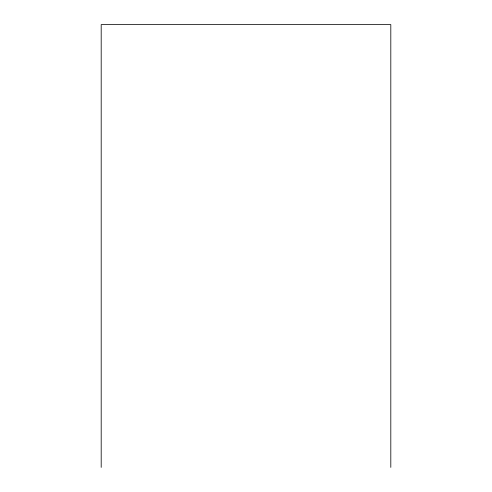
<?xml version="1.0" encoding="UTF-8"?>
<svg xmlns="http://www.w3.org/2000/svg" width="492" height="492" viewBox="0 0 492 492"><rect width="100%" height="100%" fill="white"/><g stroke="black" fill="none" stroke-linecap="round" stroke-linejoin="round"><path stroke-width="0.74" d="M390.808 467.4L390.808 24.6L101.192 24.6L101.192 467.4"/></g></svg>
